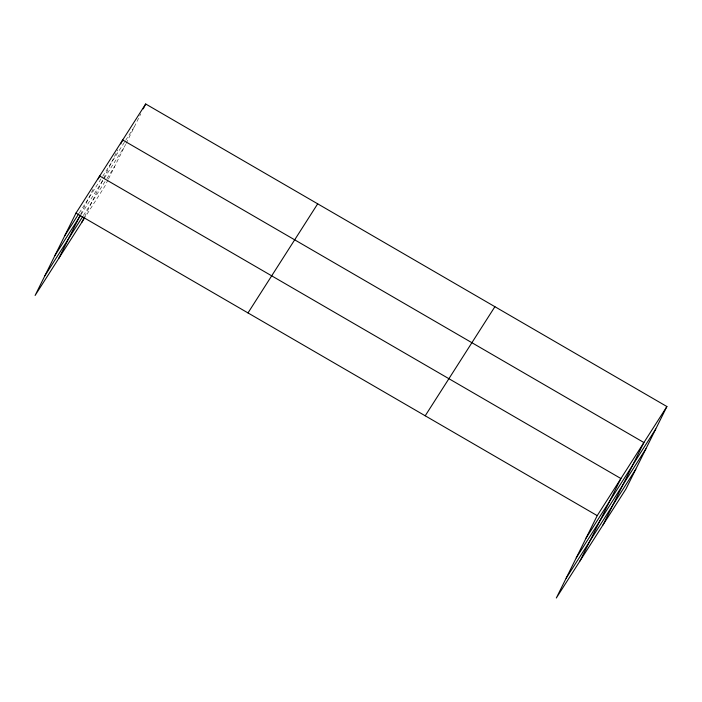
<?xml version="1.0" encoding="UTF-8"?>
<svg xmlns="http://www.w3.org/2000/svg" width="702" height="702" viewBox="0 0 702 702"><rect width="100%" height="100%" fill="white"/><g stroke="black" fill="none" stroke-linecap="round" stroke-linejoin="round"><path stroke-width="0.53" stroke-dasharray="3.51 2.63" d="M80.581 214.479L93.375 188.698M84.591 216.725L103.106 179.422M103.571 178.475L117.831 149.763M108.055 179.782L104.782 186.363L85.328 216.83M108.52 178.834L125.64 144.358M126.106 143.419L140.821 113.759M79.273 212.952L102.08 177.246M102.676 176.325L125.079 141.242M125.667 140.321L134.512 126.474M81.072 214.549L124.702 146.235M83.345 215.532L106.335 179.528M106.932 178.606L114.593 166.602"/><path stroke-width="1.05" d="M666.9 406.537L597.218 515.637L556.317 598.016L626.008 488.917L666.9 406.537L145.683 103.984L75.991 213.083L35.1 295.463L84.731 217.752M58.792 258.371L80.116 215.417M98.227 178.922L99.684 175.991L620.91 478.536L580.01 560.924M81.792 222.367L84.126 217.664M120.744 143.901L122.683 139.988L643.901 442.541L603.009 524.921M143.252 108.871L145.683 103.984M64.83 235.574L78.703 213.864M55.019 255.335L80.484 215.479M44.91 275.702L82.757 216.453M247.999 312.925L317.681 203.826M425.21 415.795L494.901 306.695M586.056 538.127L655.738 429.027M576.237 557.888L645.928 448.789M566.137 578.255L635.819 469.155M75.991 213.083L597.218 515.637"/></g></svg>
